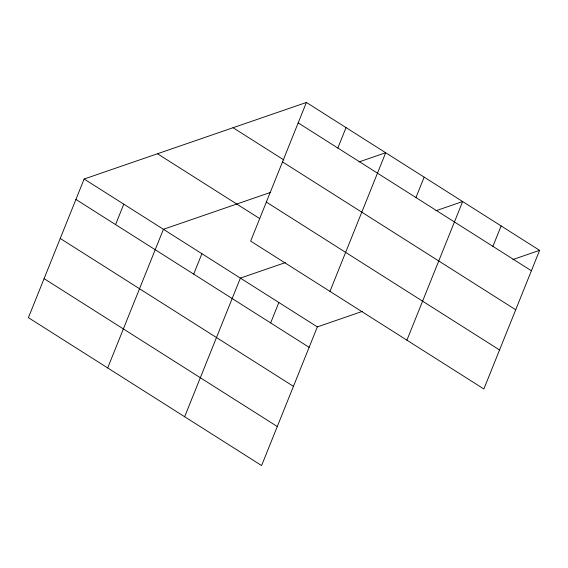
<?xml version="1.0" encoding="UTF-8"?>
<svg xmlns="http://www.w3.org/2000/svg" width="568" height="568" viewBox="0 0 568 568"><rect width="100%" height="100%" fill="white"/><g stroke="black" fill="none" stroke-linecap="round" stroke-linejoin="round"><path stroke-width="0.85" d="M306.4 102.46L250.666 241.095L483.865 388.981L539.6 250.339L306.4 102.46L84.135 179.019L28.4 317.661L261.599 465.54L317.334 326.905L362.341 311.399M115.567 224.587L123.774 204.16M107.686 367.936L163.421 229.302L270.446 192.431M193.688 274.124L201.896 253.704M184.643 416.742L240.378 278.1L285.385 262.601M337.832 148.021L346.04 127.601M270.645 322.929L278.852 302.503M329.951 291.377L385.686 152.735L359.019 161.923M415.954 197.565L424.168 177.138M406.908 340.175L462.643 201.541L435.968 210.728M492.91 246.363L501.125 225.943M512.925 259.526L539.6 250.339M298.186 122.88L531.392 270.766M233.05 127.722L283.915 159.977M282.509 161.894L515.708 309.773M266.349 202.087L499.549 349.966M157.478 153.758L259.711 218.581M84.135 179.019L317.334 326.905M75.92 199.446L309.12 347.325M60.236 238.453L293.443 386.339M44.084 278.647L277.283 426.532"/></g></svg>
